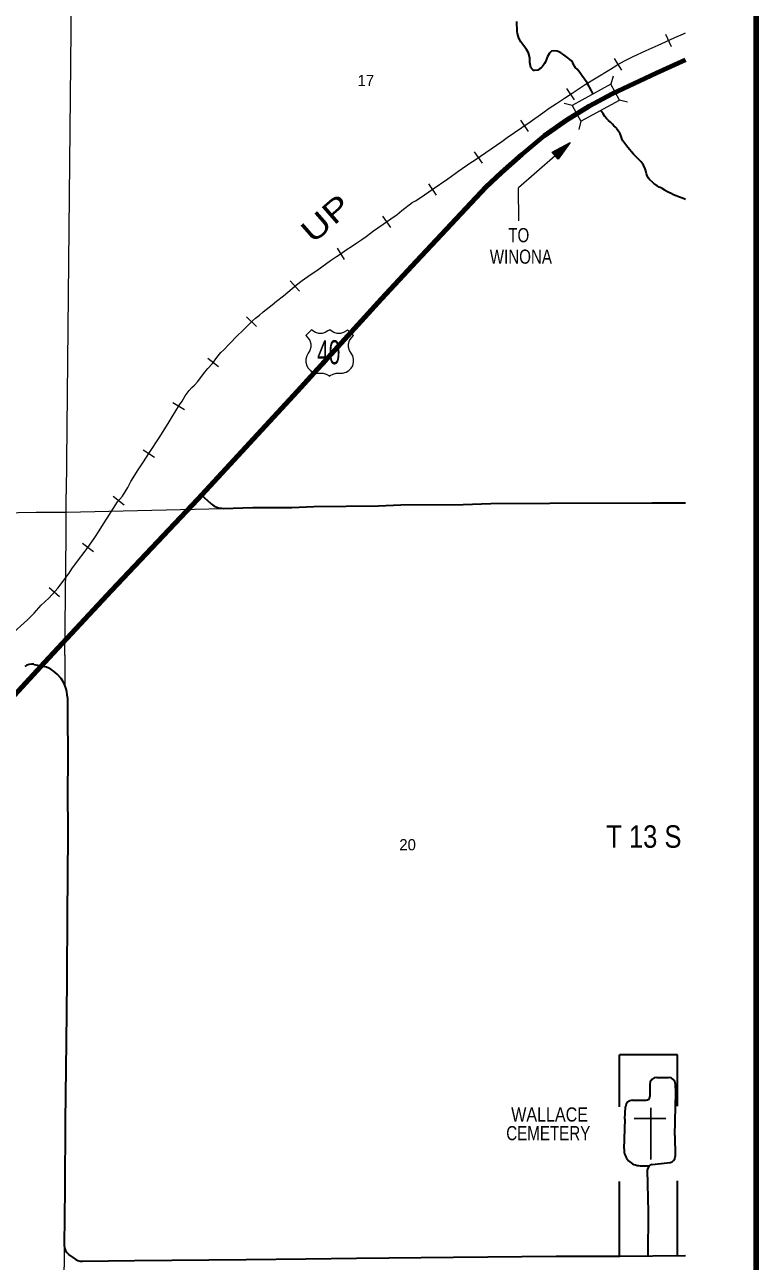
# Model space of a CAD drawing. Extents: x 224.35 to 228.28, y 44.38 to 48.31.
# Drawn here: x 227.253 to 228.233, y 45.777 to 47.433 of the extents above; entities that cross this region are included whole.
import ezdxf
from ezdxf.enums import TextEntityAlignment as Align

# ---------------------------------------------------------------- set-up
doc = ezdxf.new("R2010")
doc.units = 0
doc.header["$LTSCALE"] = 0.0076
doc.linetypes.add('DOTTED', pattern=[1.5, 0.3, -1.2])
doc.linetypes.add('LONG_DASHED', pattern=[7.5, 6, -1.5])
for name, color, linetype, lineweight in [('11', 7, 'Continuous', 80), ('14', 7, 'Continuous', 35), ('15', 7, 'Continuous', 13), ('17', 7, 'LONG_DASHED', 13), ('19', 7, 'Continuous', 13), ('21', 7, 'Continuous', 13), ('25', 7, 'Continuous', 35), ('32', 7, 'Continuous', 35), ('35', 7, 'Continuous', 13), ('48', 7, 'Continuous', 106)]:
    doc.layers.add(name, color=color, linetype=linetype, lineweight=lineweight)
for name, color, linetype in [('45', 7, 'Continuous'), ('46', 7, 'Continuous'), ('47', 7, 'Continuous')]:
    doc.layers.add(name, color=color, linetype=linetype)

msp = doc.modelspace()

# ---------------------------------------------------------------- linework, layer by layer
at = {"layer": '11'}
for points in [[(228.039773, 47.34053), (228.098864, 47.368182), (228.138258, 47.386174)], [(227.870455, 47.21572), (227.891667, 47.235417), (227.91875, 47.25928), (227.948864, 47.28447), (227.978598, 47.305303), (228.009091, 47.324242), (228.039773, 47.34053)], [(227.730682, 47.066098), (227.777841, 47.116667), (227.870455, 47.21572)], [(227.107197, 46.390909), (227.127083, 46.412879), (227.156818, 46.446212), (227.20303, 46.49678), (227.279356, 46.578977), (227.368939, 46.675568), (227.484659, 46.797917), (227.618182, 46.942424), (227.730682, 47.066098)]]:
    msp.add_lwpolyline(points, dxfattribs=at)
at = {"layer": '14'}
for p, q in [((227.502462, 46.791477), (227.489394, 46.80303)), ((227.264773, 46.576515), (227.275, 46.574432)), ((227.298674, 46.560795), (227.299053, 46.560417)), ((227.309848, 46.532008), (227.309848, 46.512689)), ((227.309848, 46.512689), (227.310417, 46.449621)), ((228.099621, 46.023295), (228.115152, 46.023295)), ((228.090152, 46.013826), (228.090152, 45.997538)), ((228.125, 46.00303), (228.124621, 46.014205)), ((228.067045, 45.992803), (228.085417, 45.992803)), ((228.123674, 45.945455), (228.125, 46.00303)), ((228.056818, 45.967424), (228.057576, 45.983712)), ((228.056818, 45.967424), (228.055682, 45.927462)), ((228.123674, 45.945455), (228.124053, 45.917235)), ((228.093561, 45.906818), (228.117424, 45.90947)), ((228.077462, 45.905114), (228.089773, 45.905114)), ((228.086932, 45.899053), (228.087879, 45.843371)), ((228.087879, 45.843371), (228.0875, 45.78447)), ((227.311553, 45.786364), (227.318371, 45.781061)), ((227.330303, 45.777083), (227.399621, 45.77822)), ((227.399621, 45.77822), (227.549621, 45.779356))]:
    msp.add_line(p, q, dxfattribs=at)
for points in [[(227.51875, 46.785417), (227.558333, 46.786553), (227.610417, 46.786742)], [(227.610417, 46.786742), (227.640152, 46.788068), (227.726705, 46.788636)], [(227.726705, 46.788636), (227.756818, 46.790152), (227.840152, 46.79072)], [(227.840152, 46.79072), (227.877273, 46.792045), (227.956439, 46.792424), (228.092803, 46.792992), (228.138258, 46.792992)], [(227.310417, 46.449621), (227.309848, 46.404356), (227.310227, 46.354167)], [(227.310227, 46.354167), (227.309848, 46.2875), (227.30947, 46.245833), (227.308902, 46.152273), (227.308333, 46.070644), (227.307008, 45.964773)], [(227.307008, 45.964773), (227.30625, 45.873485), (227.305682, 45.798485)], [(227.549621, 45.779356), (227.629356, 45.780492), (227.697159, 45.781439), (227.827083, 45.782576), (227.964583, 45.783712)], [(227.964583, 45.783712), (228.050189, 45.783902), (228.138258, 45.785038)]]:
    msp.add_lwpolyline(points, dxfattribs=at)
for centre, radius, start, end in [((227.518139, 46.80911), 0.023674, 228.25722, 271.606), ((227.261814, 46.561693), 0.015152, 78.69007, 127.03039), ((227.266703, 46.532693), 0.042614, 41.37852, 78.80489), ((227.267235, 46.532025), 0.042614, 0, 41.7603), ((228.099621, 46.013826), 0.00947, 90, 180), ((228.115188, 46.013826), 0.00947, 1.78991, 90), ((228.066996, 45.983333), 0.00947, 90, 177.48312), ((228.085417, 45.997538), 0.004735, 270, 0), ((228.077511, 45.926894), 0.02178, 178.45184, 270), ((228.094522, 45.899224), 0.007576, 96.74006, 180.95803), ((228.116506, 45.917077), 0.007576, 276.54629, 0.82434), ((227.320819, 45.798293), 0.015152, 179.55586, 232.43141), ((227.329914, 45.796034), 0.018939, 232.12502, 270.92654)]:
    msp.add_arc(centre, radius, start, end, dxfattribs=at)
at = {"layer": '15'}
for p, q in [((227.317803, 47.75928), (227.308333, 46.804735)), ((227.308333, 46.748295), (227.308333, 46.804735)), ((227.308333, 46.780303), (227.51875, 46.785417)), ((227.267992, 46.780303), (227.308333, 46.780303)), ((227.306439, 46.589015), (227.308333, 46.748295)), ((227.306439, 46.589015), (227.306439, 46.548674)), ((227.305682, 45.798485), (227.292614, 44.787879))]:
    msp.add_line(p, q, dxfattribs=at)
msp.add_lwpolyline([(226.290341, 46.764015), (226.372348, 46.764015), (227.267992, 46.780303)], dxfattribs=at)
at = {"layer": '17'}
for p, q in [((228.111364, 47.420644), (228.11875, 47.403788)), ((228.042424, 47.387689), (228.052462, 47.372159)), ((227.978788, 47.347727), (227.989015, 47.332576)), ((227.916856, 47.305303), (227.927273, 47.290152)), ((227.855114, 47.262689), (227.86553, 47.247538)), ((227.793561, 47.220076), (227.803788, 47.204924)), ((227.732197, 47.176705), (227.742803, 47.161742)), ((227.671212, 47.134091), (227.680871, 47.118561)), ((227.608523, 47.089962), (227.620833, 47.076326)), ((227.55, 47.041856), (227.563447, 47.029167)), ((227.497917, 46.986742), (227.5125, 46.975568)), ((227.451136, 46.927273), (227.466667, 46.917614)), ((227.411364, 46.864015), (227.426705, 46.853977)), ((227.371402, 46.801705), (227.385795, 46.790152)), ((227.329924, 46.738826), (227.344697, 46.727841)), ((227.285417, 46.679356), (227.299242, 46.667424))]:
    msp.add_line(p, q, dxfattribs=at)
at = {"layer": '17', "linetype": 'Continuous'}
for points in [[(227.757955, 47.18428), (227.77197, 47.194886), (227.776326, 47.197348), (227.783902, 47.202273), (227.798864, 47.2125), (227.819697, 47.226705), (227.83447, 47.237311), (227.849053, 47.247727), (227.856061, 47.252083), (227.870455, 47.261932), (227.892045, 47.276894), (227.899053, 47.282197), (227.91875, 47.295455), (227.930114, 47.30322), (227.94697, 47.315341), (227.955492, 47.321402), (227.965152, 47.327841), (227.976136, 47.334659), (227.986364, 47.341667), (228.003598, 47.35322), (228.018182, 47.362121), (228.0375, 47.373485), (228.047538, 47.379924), (228.05625, 47.384848), (228.067235, 47.390341), (228.073674, 47.393182), (228.085227, 47.398674), (228.101326, 47.405682), (228.111174, 47.410417), (228.123864, 47.415909), (228.135606, 47.421023), (228.138258, 47.422159)], [(227.233712, 46.61572), (227.25625, 46.635985), (227.265341, 46.645076), (227.274811, 46.655682), (227.279735, 46.660417), (227.285606, 46.66553), (227.29697, 46.678598), (227.312311, 46.698485), (227.315909, 46.704356), (227.324811, 46.716288), (227.332197, 46.726326), (227.339394, 46.735985), (227.346591, 46.746212), (227.352462, 46.755114), (227.358333, 46.764583), (227.363258, 46.772159), (227.377083, 46.793939), (227.383523, 46.801894), (227.39072, 46.813258), (227.394886, 46.821212), (227.404735, 46.837121), (227.411932, 46.847917), (227.418939, 46.858712), (227.433523, 46.881061), (227.446023, 46.901326), (227.450189, 46.908144), (227.460038, 46.924053), (227.463826, 46.929167), (227.467803, 46.935985), (227.471591, 46.941288), (227.473106, 46.943371), (227.476705, 46.947348), (227.480114, 46.950189), (227.48447, 46.955492), (227.493371, 46.967235), (227.497917, 46.972538), (227.504167, 46.979545), (227.510227, 46.9875), (227.515341, 46.993939), (227.519318, 46.997538), (227.526136, 47.004735), (227.538826, 47.017614), (227.54375, 47.022159), (227.549621, 47.02803), (227.557955, 47.036742), (227.561932, 47.039962), (227.567424, 47.044318), (227.572159, 47.048485), (227.584091, 47.058144), (227.590152, 47.062879), (227.599621, 47.070265), (227.611174, 47.079924), (227.616667, 47.084848), (227.624621, 47.09072), (227.635038, 47.098106), (227.643939, 47.103977), (227.650758, 47.108712), (227.6625, 47.117424), (227.670265, 47.122538), (227.676894, 47.126705), (227.683523, 47.131439), (227.692045, 47.137121), (227.697917, 47.141098), (227.704356, 47.145644), (227.710038, 47.149621), (227.719886, 47.157197), (227.725758, 47.161174), (227.733144, 47.166098), (227.743371, 47.173295), (227.751705, 47.179167), (227.757955, 47.18428)]]:
    msp.add_lwpolyline(points, dxfattribs=at)
at = {"layer": '17'}
for points in [[(228.101326, 47.405682), (228.111174, 47.410417), (228.123864, 47.415909), (228.135606, 47.421023), (228.138258, 47.422159)], [(228.067235, 47.390341), (228.073674, 47.393182), (228.085227, 47.398674), (228.101326, 47.405682)], [(228.0375, 47.373485), (228.047538, 47.379924), (228.05625, 47.384848), (228.067235, 47.390341)], [(228.003598, 47.35322), (228.018182, 47.362121), (228.0375, 47.373485)], [(227.976136, 47.334659), (227.986364, 47.341667), (228.003598, 47.35322)], [(227.94697, 47.315341), (227.955492, 47.321402), (227.965152, 47.327841), (227.976136, 47.334659)], [(227.91875, 47.295455), (227.930114, 47.30322), (227.94697, 47.315341)], [(227.892045, 47.276894), (227.899053, 47.282197), (227.91875, 47.295455)], [(227.849053, 47.247727), (227.856061, 47.252083), (227.870455, 47.261932), (227.892045, 47.276894)], [(227.819697, 47.226705), (227.83447, 47.237311), (227.849053, 47.247727)], [(227.77197, 47.194886), (227.776326, 47.197348), (227.783902, 47.202273), (227.798864, 47.2125), (227.819697, 47.226705)], [(227.743371, 47.173295), (227.751705, 47.179167), (227.757955, 47.18428), (227.77197, 47.194886)], [(227.719886, 47.157197), (227.725758, 47.161174), (227.733144, 47.166098), (227.743371, 47.173295)], [(227.692045, 47.137121), (227.697917, 47.141098), (227.704356, 47.145644), (227.710038, 47.149621), (227.719886, 47.157197)], [(227.6625, 47.117424), (227.670265, 47.122538), (227.676894, 47.126705), (227.683523, 47.131439), (227.692045, 47.137121)], [(227.635038, 47.098106), (227.643939, 47.103977), (227.650758, 47.108712), (227.6625, 47.117424)], [(227.611174, 47.079924), (227.616667, 47.084848), (227.624621, 47.09072), (227.635038, 47.098106)], [(227.584091, 47.058144), (227.590152, 47.062879), (227.599621, 47.070265), (227.611174, 47.079924)], [(227.557955, 47.036742), (227.561932, 47.039962), (227.567424, 47.044318), (227.572159, 47.048485), (227.584091, 47.058144)], [(227.538826, 47.017614), (227.54375, 47.022159), (227.549621, 47.02803), (227.557955, 47.036742)], [(227.515341, 46.993939), (227.519318, 46.997538), (227.526136, 47.004735), (227.538826, 47.017614)], [(227.493371, 46.967235), (227.497917, 46.972538), (227.504167, 46.979545), (227.510227, 46.9875), (227.515341, 46.993939)], [(227.473106, 46.943371), (227.476705, 46.947348), (227.480114, 46.950189), (227.48447, 46.955492), (227.493371, 46.967235)], [(227.460038, 46.924053), (227.463826, 46.929167), (227.467803, 46.935985), (227.471591, 46.941288), (227.473106, 46.943371)], [(227.446023, 46.901326), (227.450189, 46.908144), (227.460038, 46.924053)], [(227.404735, 46.837121), (227.411932, 46.847917), (227.418939, 46.858712), (227.433523, 46.881061), (227.446023, 46.901326)], [(227.39072, 46.813258), (227.394886, 46.821212), (227.404735, 46.837121)], [(227.377083, 46.793939), (227.383523, 46.801894), (227.39072, 46.813258)], [(227.346591, 46.746212), (227.352462, 46.755114), (227.358333, 46.764583), (227.363258, 46.772159), (227.377083, 46.793939)], [(227.332197, 46.726326), (227.339394, 46.735985), (227.346591, 46.746212)], [(227.312311, 46.698485), (227.315909, 46.704356), (227.324811, 46.716288), (227.332197, 46.726326)], [(227.274811, 46.655682), (227.279735, 46.660417), (227.285606, 46.66553), (227.29697, 46.678598), (227.312311, 46.698485)], [(227.25625, 46.635985), (227.265341, 46.645076), (227.274811, 46.655682)], [(227.210038, 46.595833), (227.218939, 46.602462), (227.233712, 46.61572), (227.25625, 46.635985)]]:
    msp.add_lwpolyline(points, dxfattribs=at)
at = {"layer": '19'}
msp.add_lwpolyline([(227.637121, 47.024621), (227.629545, 47.016856), (227.632576, 47.013447), (227.634659, 47.010038), (227.635985, 47.005682), (227.635985, 47.001326), (227.634659, 46.99697), (227.632576, 46.993371), (227.630492, 46.989773), (227.629356, 46.985417), (227.629356, 46.981061), (227.630492, 46.976515), (227.632576, 46.973106), (227.635795, 46.969886), (227.639394, 46.967614), (227.643561, 46.966477), (227.652462, 46.966477), (227.656629, 46.965341), (227.660227, 46.963258), (227.661553, 46.9625), (227.661932, 46.963258), (227.665909, 46.965341), (227.670076, 46.966477), (227.678598, 46.966477), (227.683333, 46.967614), (227.686932, 46.969886), (227.689962, 46.973106), (227.692235, 46.976515), (227.693371, 46.981061), (227.693371, 46.985417), (227.692235, 46.989773), (227.689962, 46.993371), (227.687879, 46.99697), (227.686553, 47.001326), (227.686553, 47.005682), (227.687879, 47.010038), (227.689962, 47.013447), (227.693371, 47.016856), (227.685038, 47.024621), (227.683712, 47.023106), (227.679924, 47.020833), (227.675758, 47.019697), (227.671212, 47.019697), (227.667045, 47.020833), (227.663258, 47.023106), (227.661553, 47.024621), (227.658902, 47.023106), (227.655114, 47.020833), (227.651136, 47.019697), (227.646591, 47.019697), (227.642424, 47.020833), (227.638826, 47.023106)], close=True, dxfattribs=at)
at = {"layer": '21'}
for p, q in [((228.041098, 47.364205), (228.038068, 47.353409)), ((228.060606, 47.329356), (228.049811, 47.332197)), ((227.986364, 47.324811), (227.975568, 47.327841)), ((227.997917, 47.303788), (227.995076, 47.292992))]:
    msp.add_line(p, q, dxfattribs=at)
msp.add_lwpolyline([(227.997917, 47.303788), (228.049811, 47.332197), (228.038068, 47.353409), (227.986364, 47.324811)], close=True, dxfattribs=at)
msp.add_lwpolyline([(227.997917, 47.303788), (228.049811, 47.332197), (228.038068, 47.353409), (227.986364, 47.324811)], close=True, dxfattribs=at)
at = {"layer": '25'}
for points in [[(227.912879, 47.421402), (227.9125, 47.424053), (227.912311, 47.437311)], [(227.929735, 47.382386), (227.929356, 47.388826), (227.927841, 47.395265), (227.925189, 47.399811), (227.920265, 47.406629), (227.917235, 47.410417), (227.914773, 47.415341), (227.912879, 47.421402)], [(227.958712, 47.397727), (227.957197, 47.396402), (227.955682, 47.394886), (227.954356, 47.392803), (227.95322, 47.39053), (227.952083, 47.388447), (227.950379, 47.383523)], [(227.982576, 47.387121), (227.980492, 47.388826), (227.977083, 47.391288), (227.973864, 47.39375), (227.971023, 47.395644), (227.968561, 47.39678), (227.966098, 47.397727), (227.961364, 47.398295), (227.958712, 47.397727)], [(227.935795, 47.37178), (227.934848, 47.37178), (227.933712, 47.372538), (227.932386, 47.373864), (227.930682, 47.375947), (227.930303, 47.37822), (227.929735, 47.382386)], [(227.950379, 47.383523), (227.949053, 47.381061), (227.947348, 47.378598), (227.945833, 47.376705), (227.944129, 47.374811), (227.942235, 47.373485), (227.940152, 47.372348), (227.935795, 47.37178)], [(227.992803, 47.373485), (227.990909, 47.375568), (227.988636, 47.378788), (227.986932, 47.382008), (227.985227, 47.384659), (227.982576, 47.387121)], [(227.999242, 47.365152), (227.996402, 47.369129), (227.992803, 47.373485)], [(228.014205, 47.340152), (228.012121, 47.344697), (228.00625, 47.355303), (227.999242, 47.365152)], [(228.032197, 47.307576), (228.030114, 47.310417), (228.027652, 47.313636), (228.024621, 47.318371)], [(228.046023, 47.294318), (228.044508, 47.296023), (228.041856, 47.297917), (228.040152, 47.3), (228.0375, 47.302462), (228.034848, 47.304924), (228.032197, 47.307576)], [(228.054167, 47.277652), (228.05322, 47.279356), (228.052462, 47.282008), (228.051515, 47.284659), (228.050379, 47.287121), (228.048864, 47.289773), (228.047159, 47.292424), (228.046023, 47.294318)], [(228.085038, 47.237311), (228.084091, 47.239962), (228.081629, 47.245076), (228.078788, 47.249432), (228.073295, 47.254924), (228.068371, 47.259848), (228.060985, 47.268561), (228.054167, 47.277652)], [(228.089962, 47.225947), (228.088447, 47.227841), (228.086742, 47.230871), (228.085795, 47.233523), (228.085038, 47.237311)], [(228.10625, 47.214205), (228.10303, 47.21553), (228.1, 47.217424), (228.09697, 47.219318), (228.09375, 47.222159), (228.089962, 47.225947)], [(228.10625, 47.214205), (228.110038, 47.211932), (228.112879, 47.210417), (228.115909, 47.209091), (228.118939, 47.207386), (228.12197, 47.205871), (228.125758, 47.204356), (228.130114, 47.202841), (228.13428, 47.201136), (228.138258, 47.199432)]]:
    msp.add_lwpolyline(points, dxfattribs=at)
at = {"layer": '32', "linetype": 'DOTTED'}
for p, q in [((228.049621, 45.783902), (228.049621, 46.053598)), ((228.127462, 46.053598), (228.049621, 46.053598)), ((228.127462, 45.784848), (228.127462, 46.053598))]:
    msp.add_line(p, q, dxfattribs=at)
at = {"layer": '32', "lineweight": 25}
for p, q in [((228.091477, 45.982576), (228.091477, 45.913447)), ((228.069508, 45.968371), (228.111553, 45.968371))]:
    msp.add_line(p, q, dxfattribs=at)
at = {"layer": '35'}
for p in [(227.963447, 47.257576), (227.914962, 47.170644)]:
    msp.add_line(p, (227.914205, 47.214583), dxfattribs=at)
msp.add_lwpolyline([(227.967614, 47.25322), (227.95947, 47.2625), (227.983523, 47.275189)], close=True, dxfattribs=at)
msp.add_lwpolyline([(227.960606, 47.262121), (227.981629, 47.273295), (227.967614, 47.254167), (227.961364, 47.261742), (227.980114, 47.27197), (227.967424, 47.255303), (227.962311, 47.261364), (227.97803, 47.270455), (227.967614, 47.25625), (227.963636, 47.260985), (227.976326, 47.268939), (227.967235, 47.257386), (227.964583, 47.260795), (227.974432, 47.267424), (227.967424, 47.258712), (227.96572, 47.260795), (227.972538, 47.26553), (227.967424, 47.259848), (227.966667, 47.260795), (227.970455, 47.263636), (227.967424, 47.260038), (227.967424, 47.260606), (227.967992, 47.261364)], dxfattribs=at)
at = {"layer": '48'}
msp.add_lwpolyline([(224.350379, 44.425568), (224.350379, 48.308144), (228.232955, 48.308144), (228.232955, 44.425568)], close=True, dxfattribs=at)

# ---------------------------------------------------------------- texts
at = {"layer": '17', "width": 1.3}
msp.add_text('UP', height=0.02974, rotation=41.075, dxfattribs=at).set_placement((227.665989, 47.162666), align=Align.CENTER)
at = {"layer": '19', "width": 0.65}
msp.add_text('40', height=0.0322, dxfattribs=at).set_placement((227.660038, 46.978409), align=Align.CENTER)
at = {"layer": '35', "width": 0.8}
for s, p in [('TO', (227.914678, 47.141856)), ('WINONA', (227.917519, 47.113068))]:
    msp.add_text(s, height=0.01894, dxfattribs=at).set_placement(p, align=Align.CENTER)
at = {"layer": '45'}
for s, p in [('17', (227.709754, 47.350947)), ('20', (227.76572, 46.327462))]:
    msp.add_text(s, height=0.01496, dxfattribs=at).set_placement(p, align=Align.CENTER)
at = {"layer": '46', "width": 0.85}
msp.add_text('T 13 S', height=0.03011, dxfattribs=at).set_placement((228.082292, 46.330871), align=Align.CENTER)
at = {"layer": '47'}
for s, width, p in [('WALLACE', 0.85, (227.904545, 45.964205)), ('CEMETERY', 0.8, (227.897917, 45.939205))]:
    msp.add_text(s, height=0.01894, dxfattribs=dict(at, width=width)).set_placement(p)

doc.saveas('drawing.dxf')
